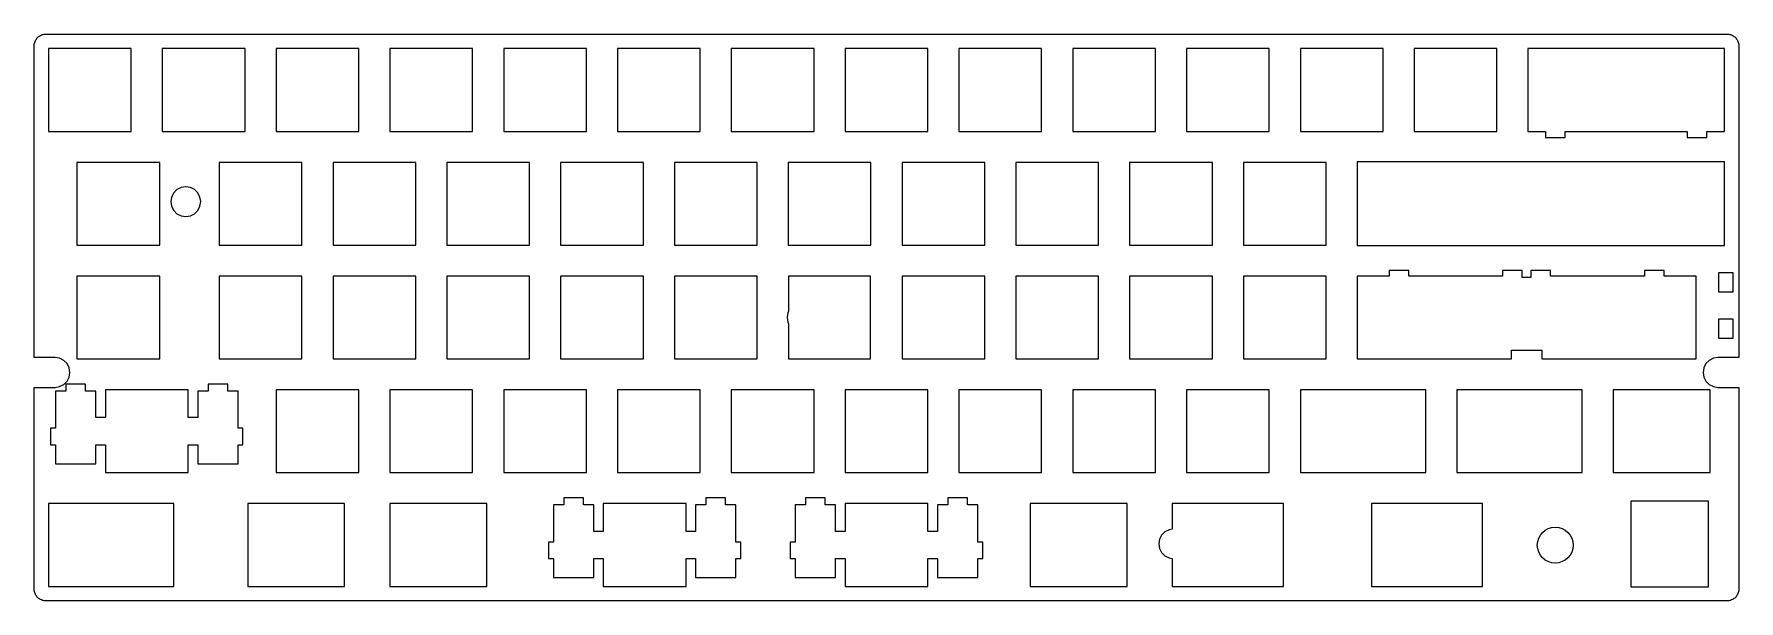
# Model space of a CAD drawing. Extents: x 5 to 291, y 5 to 100.
import ezdxf

# ---------------------------------------------------------------- set-up
doc = ezdxf.new("R2010")
doc.units = 0
doc.layers.get('0').update_dxf_attribs({"linetype": 'CONTINUOUS'})

msp = doc.modelspace()

# ---------------------------------------------------------------- linework, layer by layer
at = {"color": 7}
for points in [[(288.563387, 100.141277), (288.719314, 100.13528), (288.875242, 100.117288), (289.029405, 100.086244), (289.182158, 100.044263), (289.328207, 99.98923), (289.470376, 99.924319), (289.607254, 99.847061), (289.738134, 99.760278), (289.861253, 99.662206), (289.977317, 99.55602), (290.08315, 99.440309), (290.18228, 99.31719), (290.268358, 99.18631), (290.345263, 99.04908), (290.410174, 98.907263), (290.465207, 98.760155), (290.507188, 98.608108), (290.538232, 98.454298), (290.557282, 98.298018), (290.563279, 98.141032), (290.563279, 45.978382), (287.062321, 45.978382), (286.289387, 45.856321), (285.593358, 45.501427), (285.040204, 44.948273), (284.685311, 44.251186), (284.56325, 43.47931), (284.685311, 42.705318), (285.040204, 42.009289), (285.593358, 41.455429), (286.289387, 41.100183), (287.062321, 40.978475), (290.563279, 40.978475), (290.563279, 7.214551), (290.557282, 7.059329), (290.538232, 6.903402), (290.507188, 6.749238), (290.465207, 6.597544), (290.410174, 6.449378), (290.345263, 6.308267), (290.268358, 6.171389), (290.18228, 6.040509), (290.08315, 5.916332), (289.977317, 5.800268), (289.861253, 5.695493), (289.738134, 5.597421), (289.607254, 5.510286), (289.470376, 5.43338), (289.328207, 5.368469), (289.182158, 5.312378), (289.029405, 5.270397), (288.875242, 5.240411), (288.719314, 5.22242), (288.563387, 5.216422), (7.188888, 5.214306), (7.031902, 5.22242), (6.875974, 5.240411), (6.721811, 5.270397), (6.570117, 5.312378), (6.423009, 5.368469), (6.28084, 5.43338), (6.143962, 5.510286), (6.013082, 5.597421), (5.889963, 5.695493), (5.773899, 5.800268), (5.668066, 5.916332), (5.569994, 6.040509), (5.482859, 6.171389), (5.405953, 6.308267), (5.341042, 6.449378), (5.286009, 6.597544), (5.244029, 6.749238), (5.212984, 6.903402), (5.194993, 7.059329), (5.187937, 7.214551), (5.187937, 40.978475), (8.688895, 40.978475), (9.461829, 41.100183), (10.157858, 41.455429), (10.711012, 42.009289), (11.065906, 42.705318), (11.189025, 43.478252), (11.065906, 44.251186), (10.711012, 44.948273), (10.157858, 45.501427), (9.461829, 45.856321), (8.689953, 45.978382), (5.187937, 45.978382), (5.188995, 98.141032), (5.194993, 98.298018), (5.212984, 98.454298), (5.244029, 98.608108), (5.286009, 98.760155), (5.341042, 98.907263), (5.405953, 99.04908), (5.482859, 99.18631), (5.569994, 99.31719), (5.668066, 99.440309), (5.773899, 99.55602), (5.889963, 99.662206), (6.013082, 99.760278), (6.143962, 99.847061), (6.28084, 99.924319), (6.423009, 99.98923), (6.570117, 100.044263), (6.721811, 100.086244), (6.875974, 100.117288), (7.031902, 100.13528), (7.188888, 100.142335), (288.563387, 100.141277)], [(7.600931, 97.704294), (7.600931, 83.854273), (21.450952, 83.854273), (21.450952, 97.704294), (7.600931, 97.704294)], [(26.650883, 97.704294), (26.650883, 83.854273), (40.500904, 83.854273), (40.500904, 97.704294), (26.650883, 97.704294)], [(45.700836, 97.704294), (45.700836, 83.854273), (59.550857, 83.854273), (59.550857, 97.704294), (45.700836, 97.704294)], [(64.74973, 97.704294), (64.74973, 83.854273), (78.599751, 83.854273), (78.599751, 97.704294), (64.74973, 97.704294)], [(83.80074, 97.704294), (83.80074, 83.854273), (97.650761, 83.854273), (97.650761, 97.704294), (83.80074, 97.704294)], [(102.850693, 97.704294), (102.850693, 83.854273), (116.700714, 83.854273), (116.700714, 97.704294), (102.850693, 97.704294)], [(121.900645, 97.704294), (121.900645, 83.854273), (135.750666, 83.854273), (135.750666, 97.704294), (121.900645, 97.704294)], [(140.950598, 97.704294), (140.950598, 83.854273), (154.800619, 83.854273), (154.800619, 97.704294), (140.950598, 97.704294)], [(159.999492, 97.704294), (159.999492, 83.854273), (173.849513, 83.854273), (173.849513, 97.704294), (159.999492, 97.704294)], [(179.050502, 97.704294), (179.050502, 83.854273), (192.900523, 83.854273), (192.900523, 97.704294), (179.050502, 97.704294)], [(198.099396, 97.704294), (198.099396, 83.854273), (211.949417, 83.854273), (211.949417, 97.704294), (198.099396, 97.704294)], [(217.150407, 97.704294), (217.150407, 83.854273), (231.000428, 83.854273), (231.000428, 97.704294), (217.150407, 97.704294)], [(236.200359, 97.704294), (236.200359, 83.854273), (250.05038, 83.854273), (250.05038, 97.704294), (236.200359, 97.704294)], [(281.902606, 83.854273), (281.902606, 82.809348), (285.187665, 82.809348), (285.187665, 83.854273), (288.149227, 83.854273), (288.149227, 97.704294), (255.249254, 97.704294), (255.249254, 83.854273), (258.210816, 83.854273), (258.210816, 82.809348), (261.495874, 82.809348), (261.495874, 83.854273), (281.902606, 83.854273)], [(12.364125, 78.654342), (12.364125, 64.804321), (26.213793, 64.804321), (26.213793, 78.654342), (12.364125, 78.654342)], [(36.174801, 78.654342), (36.174801, 64.804321), (50.024822, 64.804321), (50.024822, 78.654342), (36.174801, 78.654342)], [(55.225812, 78.654342), (55.225812, 64.804321), (69.075833, 64.804321), (69.075833, 78.654342), (55.225812, 78.654342)], [(74.275764, 78.654342), (74.275764, 64.804321), (88.125785, 64.804321), (88.125785, 78.654342), (74.275764, 78.654342)], [(93.325717, 78.654342), (93.325717, 64.804321), (107.175738, 64.804321), (107.175738, 78.654342), (93.325717, 78.654342)], [(112.374611, 78.654342), (112.374611, 64.804321), (126.224632, 64.804321), (126.224632, 78.654342), (112.374611, 78.654342)], [(131.425621, 78.654342), (131.425621, 64.804321), (145.275642, 64.804321), (145.275642, 78.654342), (131.425621, 78.654342)], [(150.474515, 78.654342), (150.474515, 64.804321), (164.324536, 64.804321), (164.324536, 78.654342), (150.474515, 78.654342)], [(169.525526, 78.654342), (169.525526, 64.804321), (183.375547, 64.804321), (183.375547, 78.654342), (169.525526, 78.654342)], [(188.575479, 78.654342), (188.575479, 64.804321), (202.425499, 64.804321), (202.425499, 78.654342), (188.575479, 78.654342)], [(207.624373, 78.654342), (207.624373, 64.804321), (221.474394, 64.804321), (221.474394, 78.654342), (207.624373, 78.654342)], [(288.149227, 64.729179), (288.149227, 78.72913), (226.675383, 78.72913), (226.675383, 64.729179), (288.149227, 64.729179)], [(29.802945, 74.456297), (29.106916, 74.101403), (28.553056, 73.548249), (28.198868, 72.851162), (28.076808, 72.077169), (28.198868, 71.306352), (28.553056, 70.609265), (29.106916, 70.05611), (29.802945, 69.701217), (30.576937, 69.577392), (31.348813, 69.701217), (32.0459, 70.05611), (32.596938, 70.609265), (32.953948, 71.306352), (33.076009, 72.077169), (32.953948, 72.851162), (32.596938, 73.548249), (32.0459, 74.101403), (31.348813, 74.456297), (30.576937, 74.578357), (29.802945, 74.456297)], [(235.306423, 59.612856), (235.306423, 60.573115), (232.016426, 60.573115), (232.016426, 59.612856), (226.675383, 59.612856), (226.675383, 45.75331), (252.510999, 45.75331), (252.510999, 47.208515), (257.549712, 47.208515), (257.549712, 45.75331), (283.387444, 45.75331), (283.387444, 59.612856), (278.044285, 59.612856), (278.044285, 60.573115), (274.754288, 60.573115), (274.754288, 59.612856), (259.043722, 59.612856), (259.043722, 60.573115), (255.752313, 60.573115), (255.752313, 59.384256), (254.308398, 59.384256), (254.308398, 60.573115), (251.016989, 60.573115), (251.016989, 59.612856), (235.306423, 59.612856)], [(289.607254, 60.148724), (287.160393, 60.148724), (287.160393, 56.973732), (289.607254, 56.973732), (289.607254, 60.148724)], [(12.364125, 59.603331), (12.364125, 45.75331), (26.213793, 45.75331), (26.213793, 59.603331), (12.364125, 59.603331)], [(36.174801, 59.603331), (36.174801, 45.75331), (50.024822, 45.75331), (50.024822, 59.603331), (36.174801, 59.603331)], [(55.225812, 59.603331), (55.225812, 45.75331), (69.075833, 45.75331), (69.075833, 59.603331), (55.225812, 59.603331)], [(74.275764, 59.603331), (74.275764, 45.75331), (88.125785, 45.75331), (88.125785, 59.603331), (74.275764, 59.603331)], [(93.325717, 59.603331), (93.325717, 45.75331), (107.175738, 45.75331), (107.175738, 59.603331), (93.325717, 59.603331)], [(112.374611, 59.603331), (112.374611, 45.75331), (126.224632, 45.75331), (126.224632, 59.603331), (112.374611, 59.603331)], [(131.494766, 59.603331), (131.494766, 53.737004), (131.34413, 53.443141), (131.226655, 52.677262), (131.34413, 51.914558), (131.494766, 51.618931), (131.494766, 45.75331), (145.200501, 45.75331), (145.200501, 59.603331), (131.494766, 59.603331)], [(150.474515, 59.603331), (150.474515, 45.75331), (164.324536, 45.75331), (164.324536, 59.603331), (150.474515, 59.603331)], [(169.525526, 59.603331), (169.525526, 45.75331), (183.375547, 45.75331), (183.375547, 59.603331), (169.525526, 59.603331)], [(188.575479, 59.603331), (188.575479, 45.75331), (202.425499, 45.75331), (202.425499, 59.603331), (188.575479, 59.603331)], [(207.624373, 59.603331), (207.624373, 45.75331), (221.474394, 45.75331), (221.474394, 59.603331), (207.624373, 59.603331)], [(289.607254, 52.387632), (287.160393, 52.387632), (287.160393, 49.21264), (289.607254, 49.21264), (289.607254, 52.387632)], [(30.976986, 26.704416), (30.976986, 31.358249), (32.575771, 31.358249), (32.575771, 28.159621), (39.325804, 28.159621), (39.325804, 31.358249), (40.15095, 31.358249), (40.15095, 34.129311), (39.325804, 34.129311), (39.325804, 40.336421), (37.601078, 40.336421), (37.601078, 41.524221), (34.30085, 41.524221), (34.30085, 40.336421), (32.575771, 40.336421), (32.575771, 35.911187), (30.976986, 35.911187), (30.976986, 40.563962), (17.126966, 40.563962), (17.126966, 35.911187), (15.526064, 35.911187), (15.526064, 40.336421), (13.802043, 40.336421), (13.802043, 41.524221), (10.501815, 41.524221), (10.501815, 40.336421), (8.776031, 40.336421), (8.776031, 34.129311), (7.950886, 34.129311), (7.950886, 31.358249), (8.776031, 31.358249), (8.776031, 28.159621), (15.526064, 28.159621), (15.526064, 31.358249), (17.126966, 31.358249), (17.126966, 26.704416), (30.976986, 26.704416)], [(45.700836, 40.554437), (45.700836, 26.704416), (59.550857, 26.704416), (59.550857, 40.554437), (45.700836, 40.554437)], [(64.74973, 40.554437), (64.74973, 26.704416), (78.599751, 26.704416), (78.599751, 40.554437), (64.74973, 40.554437)], [(83.80074, 40.554437), (83.80074, 26.704416), (97.650761, 26.704416), (97.650761, 40.554437), (83.80074, 40.554437)], [(102.850693, 40.554437), (102.850693, 26.704416), (116.700714, 26.704416), (116.700714, 40.554437), (102.850693, 40.554437)], [(121.900645, 40.554437), (121.900645, 26.704416), (135.750666, 26.704416), (135.750666, 40.554437), (121.900645, 40.554437)], [(140.950598, 40.554437), (140.950598, 26.704416), (154.800619, 26.704416), (154.800619, 40.554437), (140.950598, 40.554437)], [(159.999492, 40.554437), (159.999492, 26.704416), (173.849513, 26.704416), (173.849513, 40.554437), (159.999492, 40.554437)], [(179.050502, 40.554437), (179.050502, 26.704416), (192.900523, 26.704416), (192.900523, 40.554437), (179.050502, 40.554437)], [(198.099396, 40.554437), (198.099396, 26.704416), (211.949417, 26.704416), (211.949417, 40.554437), (198.099396, 40.554437)], [(238.144513, 26.704416), (238.144513, 40.554437), (217.150407, 40.554437), (217.150407, 26.704416), (238.144513, 26.704416)], [(264.337492, 26.704416), (264.337492, 40.554437), (243.343386, 40.554437), (243.343386, 26.704416), (264.337492, 26.704416)], [(285.768336, 26.704416), (285.768336, 40.554437), (269.537423, 40.554437), (269.537423, 26.704416), (285.768336, 26.704416)], [(28.595037, 7.654464), (28.595037, 21.504484), (7.600931, 21.504484), (7.600931, 7.654464), (28.595037, 7.654464)], [(57.169965, 7.654464), (57.169965, 21.504484), (40.939053, 21.504484), (40.939053, 7.654464), (57.169965, 7.654464)], [(80.980642, 7.654464), (80.980642, 21.504484), (64.74973, 21.504484), (64.74973, 7.654464), (80.980642, 7.654464)], [(114.318764, 7.654464), (114.318764, 12.307238), (115.918607, 12.307238), (115.918607, 9.109668), (122.668288, 9.109668), (122.668288, 12.307238), (123.494138, 12.307238), (123.494138, 15.079359), (122.668288, 15.079359), (122.668288, 21.286468), (120.943209, 21.286468), (120.943209, 22.474268), (117.643334, 22.474268), (117.643334, 21.286468), (115.918607, 21.286468), (115.918607, 16.861235), (114.318764, 16.861235), (114.318764, 21.514009), (100.468743, 21.514009), (100.468743, 16.861235), (98.869958, 16.861235), (98.869958, 21.286468), (97.144174, 21.286468), (97.144174, 22.474268), (93.844299, 22.474268), (93.844299, 21.286468), (92.120278, 21.286468), (92.120278, 15.079359), (91.294427, 15.079359), (91.294427, 12.307238), (92.120278, 12.307238), (92.120278, 9.109668), (98.869958, 9.109668), (98.869958, 12.307238), (100.468743, 12.307238), (100.468743, 7.654464), (114.318764, 7.654464)], [(154.79956, 7.654464), (154.79956, 12.307238), (156.399403, 12.307238), (156.399403, 9.109668), (163.149084, 9.109668), (163.149084, 12.307238), (163.974935, 12.307238), (163.974935, 15.079359), (163.149084, 15.079359), (163.149084, 21.286468), (161.424005, 21.286468), (161.424005, 22.474268), (158.12413, 22.474268), (158.12413, 21.286468), (156.399403, 21.286468), (156.399403, 16.861235), (154.79956, 16.861235), (154.79956, 21.514009), (140.949539, 21.514009), (140.949539, 16.861235), (139.350754, 16.861235), (139.350754, 21.286468), (137.62497, 21.286468), (137.62497, 22.474268), (134.326153, 22.474268), (134.326153, 21.286468), (132.601074, 21.286468), (132.601074, 15.079359), (131.775223, 15.079359), (131.775223, 12.307238), (132.601074, 12.307238), (132.601074, 9.109668), (139.350754, 9.109668), (139.350754, 12.307238), (140.949539, 12.307238), (140.949539, 7.654464), (154.79956, 7.654464)], [(188.138388, 7.654464), (188.138388, 21.504484), (171.906417, 21.504484), (171.906417, 7.654464), (188.138388, 7.654464)], [(214.330309, 7.654464), (214.330309, 21.504484), (195.702277, 21.504484), (195.702277, 17.213306), (195.165351, 17.12864), (194.473203, 16.776569), (193.924282, 16.23047), (193.572563, 15.540086), (193.450502, 14.776324), (193.572563, 14.011503), (193.924282, 13.322883), (194.473203, 12.77502), (195.165351, 12.424713), (195.702277, 12.339694), (195.702277, 7.654464), (214.330309, 7.654464)], [(247.669489, 7.654464), (247.669489, 21.504484), (229.056275, 21.504484), (229.056275, 7.654464), (247.669489, 7.654464)], [(285.487525, 21.909472), (272.487697, 21.909472), (272.487697, 7.579322), (285.487525, 7.579322), (285.487525, 21.909472)], [(259.819831, 17.553383)]]:
    msp.add_lwpolyline(points, close=True, dxfattribs=at)
for points in [[(256.819816, 14.553369), (256.819816, 16.209303), (258.164249, 17.553383), (259.819831, 17.553383)], [(259.819831, 17.553383), (261.475766, 17.553383), (262.819846, 16.209303), (262.819846, 14.553369)], [(259.819831, 11.553354), (258.164249, 11.553354), (256.819816, 12.897787), (256.819816, 14.553369)], [(262.819846, 14.553369), (262.819846, 12.897787), (261.475766, 11.553354), (259.819831, 11.553354)]]:
    msp.add_open_spline(points, degree=3, dxfattribs=at)

doc.saveas('drawing.dxf')
